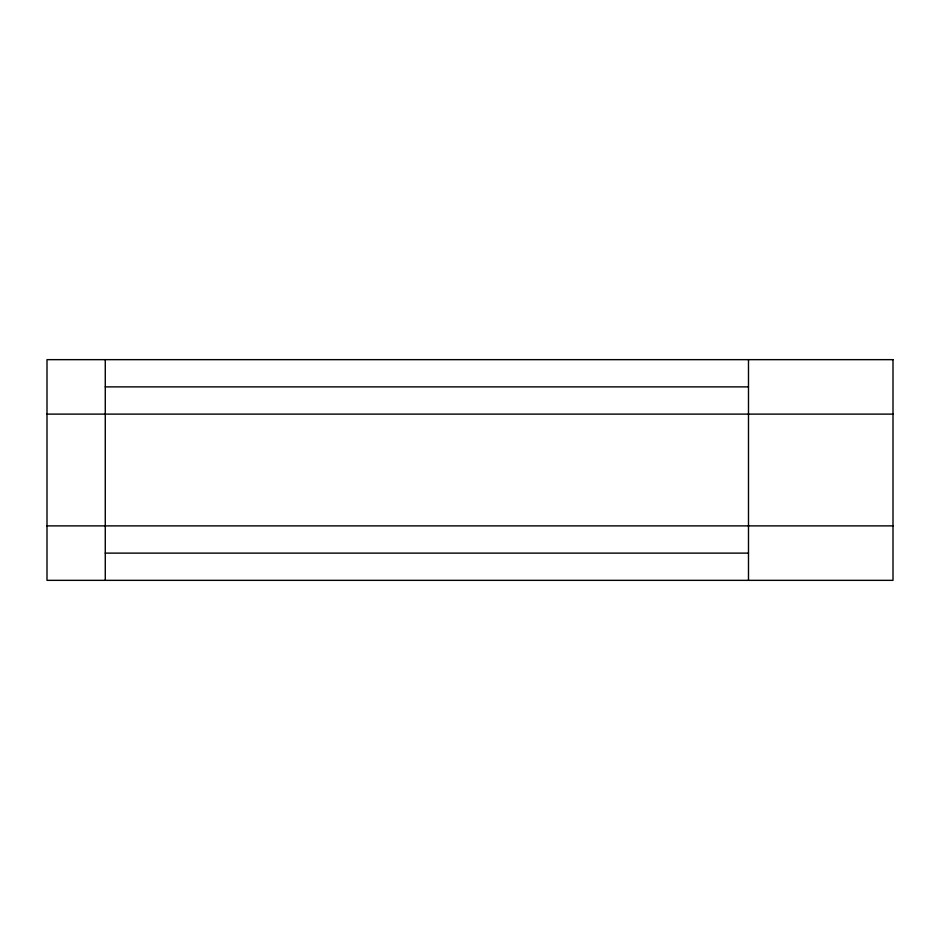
<?xml version="1.0" encoding="UTF-8"?>
<svg xmlns="http://www.w3.org/2000/svg" width="940" height="940" viewBox="0 0 940 940"><rect width="100%" height="100%" fill="white"/><g stroke="black" fill="none" stroke-linecap="round" stroke-linejoin="round"><path stroke-width="1.41" d="M105.268 386.88L748.487 386.88M47 414.117L893 414.117M47 525.883L893 525.883M105.268 553.12L748.487 553.12M748.487 359.656L748.487 580.344M105.268 359.656L105.268 580.344M893 359.656L47 359.656L47 580.344L893 580.344L893 359.656"/></g></svg>
